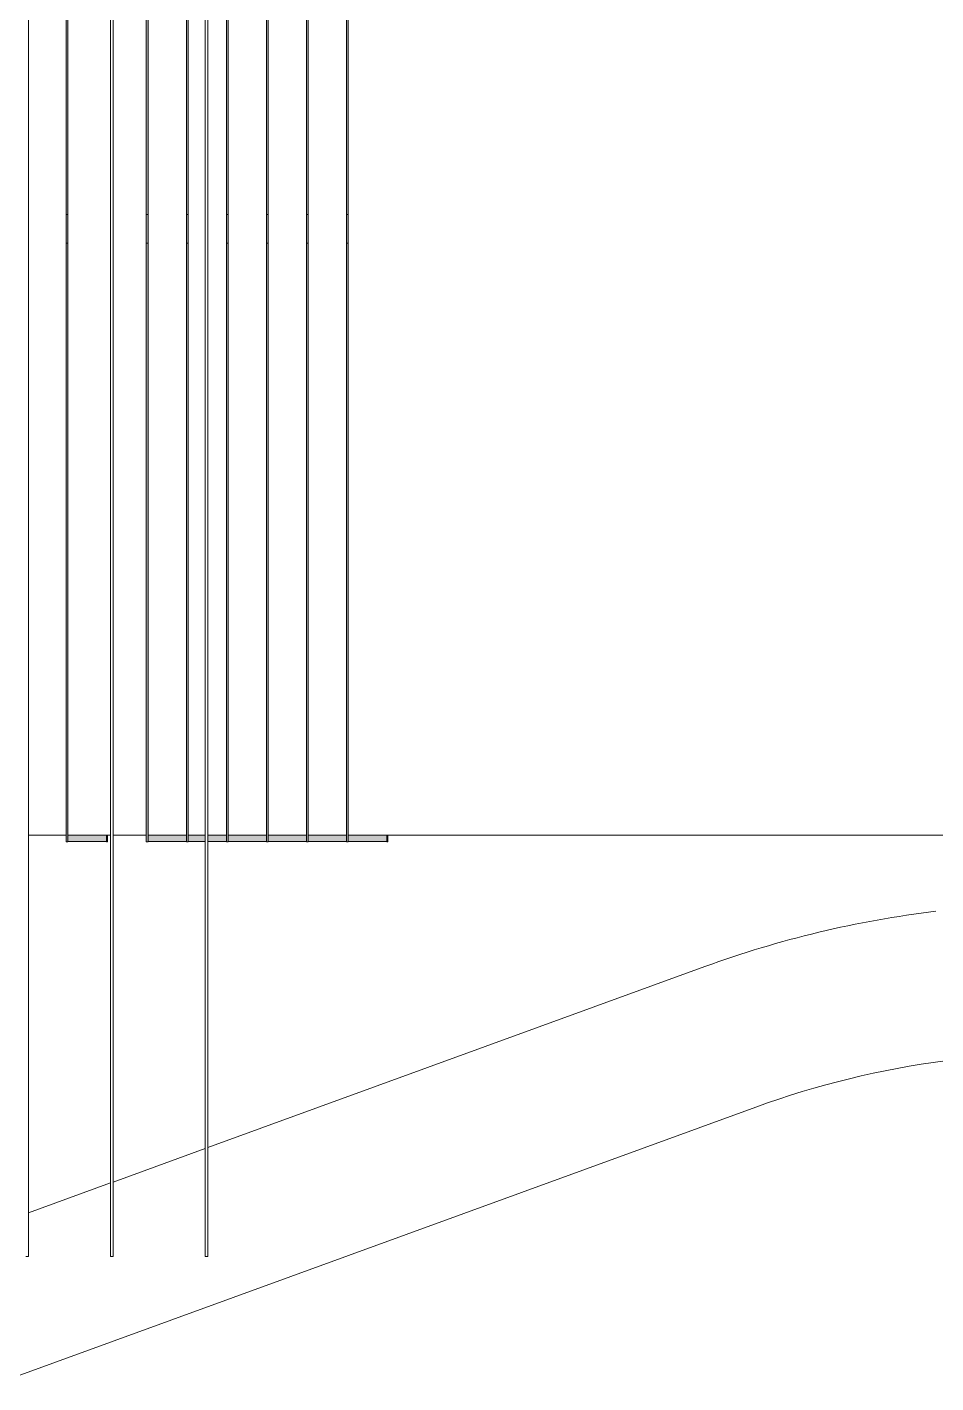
# Model space of a CAD drawing. Header units: inches. Extents: x 3 to 119514, y -26002 to 104775.
# Drawn here: x 23335 to 23700, y -23081 to -22537 of the extents above; entities that cross this region are included whole.
import ezdxf

# ---------------------------------------------------------------- set-up
doc = ezdxf.new("R2010")
doc.units = ezdxf.units.IN
doc.header["$MEASUREMENT"] = 0
for name, color, linetype, lineweight in [('A-GENM', 13, 'Continuous', 9), ('A-ROOF', 132, 'Continuous', 9), ('Conc', 7, 'Continuous', 9), ('EOP-PR', 4, 'Continuous', 9)]:
    doc.layers.add(name, color=color, linetype=linetype, lineweight=lineweight)

# ---------------------------------------------------------------- blocks, each defined once
blk = doc.blocks.new('Generic Models 7 - Generic Models 4-339926-Site Lighting Plan')
at = {"layer": 'A-GENM'}
for p, q in [((23406.74, -20768.68), (23406.74, -23030.67)), ((23407.74, -23030.67), (23407.74, -20768.68)), ((23406.74, -23030.67), (23407.74, -23030.67))]:
    blk.add_line(p, q, dxfattribs=at)
blk = doc.blocks.new('Generic Models 2 - Generic Models 4-422834-Site Lighting Plan')
at = {"layer": 'A-GENM'}
for p, q in [((23368.74, -20768.68), (23368.74, -23030.67)), ((23369.74, -23030.67), (23369.74, -20768.68)), ((23368.74, -23030.67), (23369.74, -23030.67))]:
    blk.add_line(p, q, dxfattribs=at)
blk = doc.blocks.new('Generic Models 3 - Generic Models 4-422876-Site Lighting Plan')
at = {"layer": 'A-GENM'}
for p, q in [((23335.74, -23030.67), (23335.74, -20768.68)), ((23334.74, -23030.67), (23335.74, -23030.67))]:
    blk.add_line(p, q, dxfattribs=at)
blk = doc.blocks.new('Generic Models 2_Generic Models 2_310765_Generic Models 2_310765 _ Generic Models 2_Generic Models 2_310765_28 - Generic Models 2_Generic Models 2_310765_Generic Models 2_310765 _ Generic Models 2_Generic Models 2_310765_300385-496498-Site Lighting Plan')
at = {"layer": 'A-GENM'}
blk.add_hatch(color=10, dxfattribs=at).paths.add_polyline_path([(23432.03, -22623.95), (23431.82, -22438.38), (23431.34, -22438.38), (23431.34, -22623.95)], flags=0)
at = {"layer": 'A-GENM', "color": 253}
for p, q in [((23431.34, -22623.95), (23431.34, -22438.38)), ((23432.03, -22623.95), (23432.03, -22438.38)), ((23432.03, -22623.95), (23431.34, -22623.95))]:
    blk.add_line(p, q, dxfattribs=at)
blk = doc.blocks.new('Generic Models 2_Generic Models 2_310765_Generic Models 2_310765 _ Generic Models 2_Generic Models 2_310765_29 - Generic Models 2_Generic Models 2_310765_Generic Models 2_310765 _ Generic Models 2_Generic Models 2_310765_300385-496523-Site Lighting Plan')
at = {"layer": 'A-GENM'}
blk.add_hatch(color=10, dxfattribs=at).paths.add_polyline_path([(23448.11, -22623.95), (23447.9, -22438.38), (23447.42, -22438.38), (23447.42, -22623.95)], flags=0)
at = {"layer": 'A-GENM', "color": 253}
for p, q in [((23447.42, -22623.95), (23447.42, -22438.38)), ((23448.11, -22623.95), (23448.11, -22438.38)), ((23448.11, -22623.95), (23447.42, -22623.95))]:
    blk.add_line(p, q, dxfattribs=at)
blk = doc.blocks.new('Generic Models 2_Generic Models 2_310765_Generic Models 2_310765 _ Generic Models 2_Generic Models 2_310765_30 - Generic Models 2_Generic Models 2_310765_Generic Models 2_310765 _ Generic Models 2_Generic Models 2_310765_300385-496548-Site Lighting Plan')
at = {"layer": 'A-GENM'}
blk.add_hatch(color=10, dxfattribs=at).paths.add_polyline_path([(23464.19, -22623.95), (23463.98, -22438.38), (23463.5, -22438.38), (23463.5, -22623.95)], flags=0)
at = {"layer": 'A-GENM', "color": 253}
for p, q in [((23463.5, -22623.95), (23463.5, -22438.38)), ((23464.19, -22623.95), (23464.19, -22438.38)), ((23464.19, -22623.95), (23463.5, -22623.95))]:
    blk.add_line(p, q, dxfattribs=at)
blk = doc.blocks.new('Generic Models 2_Generic Models 2_310765_Generic Models 2_310765 _ Generic Models 2_Generic Models 2_310765_31 - Generic Models 2_Generic Models 2_310765_Generic Models 2_310765 _ Generic Models 2_Generic Models 2_310765_300385-496574-Site Lighting Plan')
at = {"layer": 'A-GENM'}
blk.add_hatch(color=10, dxfattribs=at).paths.add_polyline_path([(23383.78, -22623.95), (23383.57, -22438.38), (23383.09, -22438.38), (23383.09, -22623.95)], flags=0)
at = {"layer": 'A-GENM', "color": 253}
for p, q in [((23383.09, -22623.95), (23383.09, -22438.38)), ((23383.78, -22623.95), (23383.78, -22438.38)), ((23383.78, -22623.95), (23383.09, -22623.95))]:
    blk.add_line(p, q, dxfattribs=at)
blk = doc.blocks.new('Generic Models 2_Generic Models 2_310765_Generic Models 2_310765 _ Generic Models 2_Generic Models 2_310765_32 - Generic Models 2_Generic Models 2_310765_Generic Models 2_310765 _ Generic Models 2_Generic Models 2_310765_300385-496599-Site Lighting Plan')
at = {"layer": 'A-GENM'}
blk.add_hatch(color=10, dxfattribs=at).paths.add_polyline_path([(23399.86, -22623.95), (23399.65, -22438.38), (23399.17, -22438.38), (23399.17, -22623.95)], flags=0)
at = {"layer": 'A-GENM', "color": 253}
for p, q in [((23399.17, -22623.95), (23399.17, -22438.38)), ((23399.86, -22623.95), (23399.86, -22438.38)), ((23399.86, -22623.95), (23399.17, -22623.95))]:
    blk.add_line(p, q, dxfattribs=at)
blk = doc.blocks.new('Generic Models 2_Generic Models 2_310765_Generic Models 2_310765 _ Generic Models 2_Generic Models 2_310765_33 - Generic Models 2_Generic Models 2_310765_Generic Models 2_310765 _ Generic Models 2_Generic Models 2_310765_300385-496624-Site Lighting Plan')
at = {"layer": 'A-GENM'}
blk.add_hatch(color=10, dxfattribs=at).paths.add_polyline_path([(23415.94, -22623.95), (23415.73, -22438.38), (23415.25, -22438.38), (23415.25, -22623.95)], flags=0)
at = {"layer": 'A-GENM', "color": 253}
for p, q in [((23415.25, -22623.95), (23415.25, -22438.38)), ((23415.94, -22623.95), (23415.94, -22438.38)), ((23415.94, -22623.95), (23415.25, -22623.95))]:
    blk.add_line(p, q, dxfattribs=at)
blk = doc.blocks.new('Generic Models 2_Generic Models 2_310765_Generic Models 2_310765 _ Generic Models 2_Generic Models 2_310765_35 - Generic Models 2_Generic Models 2_310765_Generic Models 2_310765 _ Generic Models 2_Generic Models 2_310765_300385-496675-Site Lighting Plan')
at = {"layer": 'A-GENM'}
blk.add_hatch(color=10, dxfattribs=at).paths.add_polyline_path([(23351.61, -22623.95), (23351.4, -22438.38), (23350.92, -22438.38), (23350.92, -22623.95)], flags=0)
at = {"layer": 'A-GENM', "color": 253}
for p, q in [((23350.92, -22623.95), (23350.92, -22438.38)), ((23351.61, -22623.95), (23351.61, -22438.38)), ((23351.61, -22623.95), (23350.92, -22623.95))]:
    blk.add_line(p, q, dxfattribs=at)
blk = doc.blocks.new('Generic Models 2_Generic Models 2_310765_Generic Models 2_310765 _ Generic Models 2_Generic Models 2_310765_22 - Generic Models 2_Generic Models 2_310765_Generic Models 2_310765 _ Generic Models 2_Generic Models 2_310765_300385-529517-Site Lighting Plan')
at = {"layer": 'A-GENM'}
for points in [[(23431.34, -22864.24), (23432.03, -22864.24), (23432.03, -22612.46), (23431.34, -22612.46), (23431.34, -22775.92)], [(23447.42, -22864.16), (23447.42, -22861.62), (23432.03, -22861.62), (23432.03, -22864.16)]]:
    blk.add_hatch(color=10, dxfattribs=at).paths.add_polyline_path(points, flags=0)
at = {"layer": 'A-GENM', "color": 253}
for p, q in [((23431.34, -22612.46), (23432.03, -22612.46)), ((23431.34, -22864.24), (23431.34, -22612.46)), ((23432.03, -22864.24), (23432.03, -22612.46)), ((23432.03, -22864.24), (23431.34, -22864.24)), ((23447.42, -22864.16), (23432.03, -22864.16))]:
    blk.add_line(p, q, dxfattribs=at)
blk = doc.blocks.new('Generic Models 2_Generic Models 2_310765_Generic Models 2_310765 _ Generic Models 2_Generic Models 2_310765_23 - Generic Models 2_Generic Models 2_310765_Generic Models 2_310765 _ Generic Models 2_Generic Models 2_310765_300385-529542-Site Lighting Plan')
at = {"layer": 'A-GENM'}
for points in [[(23447.42, -22864.24), (23448.11, -22864.24), (23448.11, -22612.46), (23447.42, -22612.46), (23447.42, -22775.92)], [(23463.5, -22864.16), (23463.5, -22861.62), (23448.11, -22861.62), (23448.11, -22864.16)]]:
    blk.add_hatch(color=10, dxfattribs=at).paths.add_polyline_path(points, flags=0)
at = {"layer": 'A-GENM', "color": 253}
for p, q in [((23447.42, -22612.46), (23448.11, -22612.46)), ((23447.42, -22864.24), (23447.42, -22612.46)), ((23448.11, -22864.24), (23448.11, -22612.46)), ((23448.11, -22864.24), (23447.42, -22864.24)), ((23463.5, -22864.16), (23448.11, -22864.16))]:
    blk.add_line(p, q, dxfattribs=at)
blk = doc.blocks.new('Generic Models 2_Generic Models 2_310765_Generic Models 2_310765 _ Generic Models 2_Generic Models 2_310765_24 - Generic Models 2_Generic Models 2_310765_Generic Models 2_310765 _ Generic Models 2_Generic Models 2_310765_300385-529567-Site Lighting Plan')
at = {"layer": 'A-GENM'}
for points in [[(23463.5, -22864.24), (23464.19, -22864.24), (23464.19, -22612.46), (23463.5, -22612.46), (23463.5, -22775.92)], [(23479.69, -22864.16), (23479.69, -22861.62), (23464.19, -22861.62), (23464.19, -22864.16)], [(23480.13, -22864.24), (23480.13, -22861.62), (23479.69, -22861.62), (23479.69, -22864.24)]]:
    blk.add_hatch(color=10, dxfattribs=at).paths.add_polyline_path(points, flags=0)
at = {"layer": 'A-GENM', "color": 253}
for p, q in [((23463.5, -22612.46), (23464.19, -22612.46)), ((23463.5, -22864.24), (23463.5, -22612.46)), ((23464.19, -22864.24), (23464.19, -22612.46)), ((23479.69, -22864.24), (23479.69, -22861.62)), ((23480.13, -22864.24), (23480.13, -22861.62)), ((23464.19, -22864.24), (23463.5, -22864.24)), ((23479.69, -22864.16), (23464.19, -22864.16)), ((23480.13, -22864.24), (23479.69, -22864.24))]:
    blk.add_line(p, q, dxfattribs=at)
blk = doc.blocks.new('Generic Models 2_Generic Models 2_310765_Generic Models 2_310765 _ Generic Models 2_Generic Models 2_310765_25 - Generic Models 2_Generic Models 2_310765_Generic Models 2_310765 _ Generic Models 2_Generic Models 2_310765_300385-529593-Site Lighting Plan')
at = {"layer": 'A-GENM'}
for points in [[(23383.09, -22864.24), (23383.78, -22864.24), (23383.78, -22612.46), (23383.09, -22612.46), (23383.09, -22775.92)], [(23399.17, -22864.16), (23399.17, -22861.62), (23383.78, -22861.62), (23383.78, -22864.16)]]:
    blk.add_hatch(color=10, dxfattribs=at).paths.add_polyline_path(points, flags=0)
at = {"layer": 'A-GENM', "color": 253}
for p, q in [((23383.09, -22612.46), (23383.78, -22612.46)), ((23383.09, -22864.24), (23383.09, -22612.46)), ((23383.78, -22864.24), (23383.78, -22612.46)), ((23383.78, -22864.24), (23383.09, -22864.24)), ((23399.17, -22864.16), (23383.78, -22864.16))]:
    blk.add_line(p, q, dxfattribs=at)
blk = doc.blocks.new('Generic Models 2_Generic Models 2_310765_Generic Models 2_310765 _ Generic Models 2_Generic Models 2_310765_26 - Generic Models 2_Generic Models 2_310765_Generic Models 2_310765 _ Generic Models 2_Generic Models 2_310765_300385-529618-Site Lighting Plan')
at = {"layer": 'A-GENM'}
blk.add_hatch(color=10, dxfattribs=at).paths.add_polyline_path([(23399.17, -22864.24), (23399.86, -22864.24), (23399.86, -22612.46), (23399.17, -22612.46), (23399.17, -22775.92)], flags=0)
h = blk.add_hatch(color=10, dxfattribs=at)
h.paths.add_polyline_path([(23415.25, -22864.16), (23415.25, -22861.62), (23407.74, -22861.62), (23407.74, -22864.16)], flags=0)
h.paths.add_polyline_path([(23406.74, -22864.16), (23406.74, -22861.62), (23399.86, -22861.62), (23399.86, -22864.16)], flags=0)
at = {"layer": 'A-GENM', "color": 253}
for p, q in [((23399.17, -22612.46), (23399.86, -22612.46)), ((23399.17, -22864.24), (23399.17, -22612.46)), ((23399.86, -22864.24), (23399.86, -22612.46)), ((23399.86, -22864.24), (23399.17, -22864.24)), ((23406.74, -22864.16), (23399.86, -22864.16)), ((23415.25, -22864.16), (23407.74, -22864.16))]:
    blk.add_line(p, q, dxfattribs=at)
blk = doc.blocks.new('Generic Models 2_Generic Models 2_310765_Generic Models 2_310765 _ Generic Models 2_Generic Models 2_310765_27 - Generic Models 2_Generic Models 2_310765_Generic Models 2_310765 _ Generic Models 2_Generic Models 2_310765_300385-529643-Site Lighting Plan')
at = {"layer": 'A-GENM'}
for points in [[(23415.25, -22864.24), (23415.94, -22864.24), (23415.94, -22612.46), (23415.25, -22612.46), (23415.25, -22775.92)], [(23431.34, -22864.16), (23431.34, -22861.62), (23415.94, -22861.62), (23415.94, -22864.16)]]:
    blk.add_hatch(color=10, dxfattribs=at).paths.add_polyline_path(points, flags=0)
at = {"layer": 'A-GENM', "color": 253}
for p, q in [((23415.25, -22612.46), (23415.94, -22612.46)), ((23415.25, -22864.24), (23415.25, -22612.46)), ((23415.94, -22864.24), (23415.94, -22612.46)), ((23415.94, -22864.24), (23415.25, -22864.24)), ((23431.34, -22864.16), (23415.94, -22864.16))]:
    blk.add_line(p, q, dxfattribs=at)
blk = doc.blocks.new('Generic Models 2_Generic Models 2_310765_Generic Models 2_310765 _ Generic Models 2_Generic Models 2_310765_41 - Generic Models 2_Generic Models 2_310765_Generic Models 2_310765 _ Generic Models 2_Generic Models 2_310765_300385-529694-Site Lighting Plan')
at = {"layer": 'A-GENM'}
for points in [[(23350.92, -22864.24), (23351.61, -22864.24), (23351.61, -22612.46), (23350.92, -22612.46), (23350.92, -22775.92)], [(23367.11, -22864.16), (23367.11, -22861.62), (23351.61, -22861.62), (23351.61, -22864.16)], [(23367.55, -22864.24), (23367.55, -22861.62), (23367.11, -22861.62), (23367.11, -22864.24)]]:
    blk.add_hatch(color=10, dxfattribs=at).paths.add_polyline_path(points, flags=0)
at = {"layer": 'A-GENM', "color": 253}
for p, q in [((23350.92, -22612.46), (23351.61, -22612.46)), ((23350.92, -22864.24), (23350.92, -22612.46)), ((23351.61, -22864.24), (23351.61, -22612.46)), ((23367.11, -22864.24), (23367.11, -22861.62)), ((23367.55, -22864.24), (23367.55, -22861.62)), ((23351.61, -22864.24), (23350.92, -22864.24)), ((23367.11, -22864.16), (23351.61, -22864.16)), ((23367.55, -22864.24), (23367.11, -22864.24))]:
    blk.add_line(p, q, dxfattribs=at)
blk = doc.blocks.new('detail_Ryan_rvt-1-Site Lighting Plan')
at = {"color": 253, "lineweight": 9}
for name in ['Generic Models 3 - Generic Models 4-422876-Site Lighting Plan', 'Generic Models 2 - Generic Models 4-422834-Site Lighting Plan', 'Generic Models 7 - Generic Models 4-339926-Site Lighting Plan', 'Generic Models 2_Generic Models 2_310765_Generic Models 2_310765 _ Generic Models 2_Generic Models 2_310765_35 - Generic Models 2_Generic Models 2_310765_Generic Models 2_310765 _ Generic Models 2_Generic Models 2_310765_300385-496675-Site Lighting Plan', 'Generic Models 2_Generic Models 2_310765_Generic Models 2_310765 _ Generic Models 2_Generic Models 2_310765_31 - Generic Models 2_Generic Models 2_310765_Generic Models 2_310765 _ Generic Models 2_Generic Models 2_310765_300385-496574-Site Lighting Plan', 'Generic Models 2_Generic Models 2_310765_Generic Models 2_310765 _ Generic Models 2_Generic Models 2_310765_32 - Generic Models 2_Generic Models 2_310765_Generic Models 2_310765 _ Generic Models 2_Generic Models 2_310765_300385-496599-Site Lighting Plan', 'Generic Models 2_Generic Models 2_310765_Generic Models 2_310765 _ Generic Models 2_Generic Models 2_310765_33 - Generic Models 2_Generic Models 2_310765_Generic Models 2_310765 _ Generic Models 2_Generic Models 2_310765_300385-496624-Site Lighting Plan', 'Generic Models 2_Generic Models 2_310765_Generic Models 2_310765 _ Generic Models 2_Generic Models 2_310765_28 - Generic Models 2_Generic Models 2_310765_Generic Models 2_310765 _ Generic Models 2_Generic Models 2_310765_300385-496498-Site Lighting Plan', 'Generic Models 2_Generic Models 2_310765_Generic Models 2_310765 _ Generic Models 2_Generic Models 2_310765_29 - Generic Models 2_Generic Models 2_310765_Generic Models 2_310765 _ Generic Models 2_Generic Models 2_310765_300385-496523-Site Lighting Plan', 'Generic Models 2_Generic Models 2_310765_Generic Models 2_310765 _ Generic Models 2_Generic Models 2_310765_30 - Generic Models 2_Generic Models 2_310765_Generic Models 2_310765 _ Generic Models 2_Generic Models 2_310765_300385-496548-Site Lighting Plan', 'Generic Models 2_Generic Models 2_310765_Generic Models 2_310765 _ Generic Models 2_Generic Models 2_310765_41 - Generic Models 2_Generic Models 2_310765_Generic Models 2_310765 _ Generic Models 2_Generic Models 2_310765_300385-529694-Site Lighting Plan', 'Generic Models 2_Generic Models 2_310765_Generic Models 2_310765 _ Generic Models 2_Generic Models 2_310765_25 - Generic Models 2_Generic Models 2_310765_Generic Models 2_310765 _ Generic Models 2_Generic Models 2_310765_300385-529593-Site Lighting Plan', 'Generic Models 2_Generic Models 2_310765_Generic Models 2_310765 _ Generic Models 2_Generic Models 2_310765_26 - Generic Models 2_Generic Models 2_310765_Generic Models 2_310765 _ Generic Models 2_Generic Models 2_310765_300385-529618-Site Lighting Plan', 'Generic Models 2_Generic Models 2_310765_Generic Models 2_310765 _ Generic Models 2_Generic Models 2_310765_27 - Generic Models 2_Generic Models 2_310765_Generic Models 2_310765 _ Generic Models 2_Generic Models 2_310765_300385-529643-Site Lighting Plan', 'Generic Models 2_Generic Models 2_310765_Generic Models 2_310765 _ Generic Models 2_Generic Models 2_310765_22 - Generic Models 2_Generic Models 2_310765_Generic Models 2_310765 _ Generic Models 2_Generic Models 2_310765_300385-529517-Site Lighting Plan', 'Generic Models 2_Generic Models 2_310765_Generic Models 2_310765 _ Generic Models 2_Generic Models 2_310765_23 - Generic Models 2_Generic Models 2_310765_Generic Models 2_310765 _ Generic Models 2_Generic Models 2_310765_300385-529542-Site Lighting Plan', 'Generic Models 2_Generic Models 2_310765_Generic Models 2_310765 _ Generic Models 2_Generic Models 2_310765_24 - Generic Models 2_Generic Models 2_310765_Generic Models 2_310765 _ Generic Models 2_Generic Models 2_310765_300385-529567-Site Lighting Plan']:
    blk.add_blockref(name, (0, 0), dxfattribs=at)

msp = doc.modelspace()

# ---------------------------------------------------------------- linework, layer by layer
at = {"layer": 'A-ROOF'}
for p, q in [((23335.73849, -22861.61531), (23350.92148, -22861.61531)), ((23351.60898, -22861.61531), (23368.73849, -22861.61531)), ((23369.73849, -22861.61531), (23383.08814, -22861.61531)), ((23383.77564, -22861.61531), (23399.17148, -22861.61531)), ((23399.85898, -22861.61531), (23406.73849, -22861.61531)), ((23407.73849, -22861.61531), (23415.25481, -22861.61531)), ((23415.94231, -22861.61531), (23431.33814, -22861.61531)), ((23432.02564, -22861.61531), (23447.42148, -22861.61531)), ((23448.10898, -22861.61531), (23463.50481, -22861.61531)), ((23464.19231, -22861.61531), (23929.92148, -22861.61531))]:
    msp.add_line(p, q, dxfattribs=at)
at = {"layer": 'Conc'}
for p, q in [((23407.73849, -22986.94945), (23607.32431, -22914.30615)), ((23323.73497, -23081.3749), (23627.84552, -22970.68771)), ((23369.73849, -23000.78032), (23406.73849, -22987.31342)), ((23335.73849, -23013.15531), (23368.73849, -23001.14429))]:
    msp.add_line(p, q, dxfattribs=at)
at = {"layer": 'EOP-PR'}
for radius, start in [(420, 96.9548648), (360, 97.5128826)]:
    msp.add_arc((23750.97277, -23308.97705), radius, start, 110, dxfattribs=at)

# ---------------------------------------------------------------- block references
at = {"lineweight": 5}
msp.add_blockref('detail_Ryan_rvt-1-Site Lighting Plan', (0, 0), dxfattribs=at)

doc.saveas('drawing.dxf')
